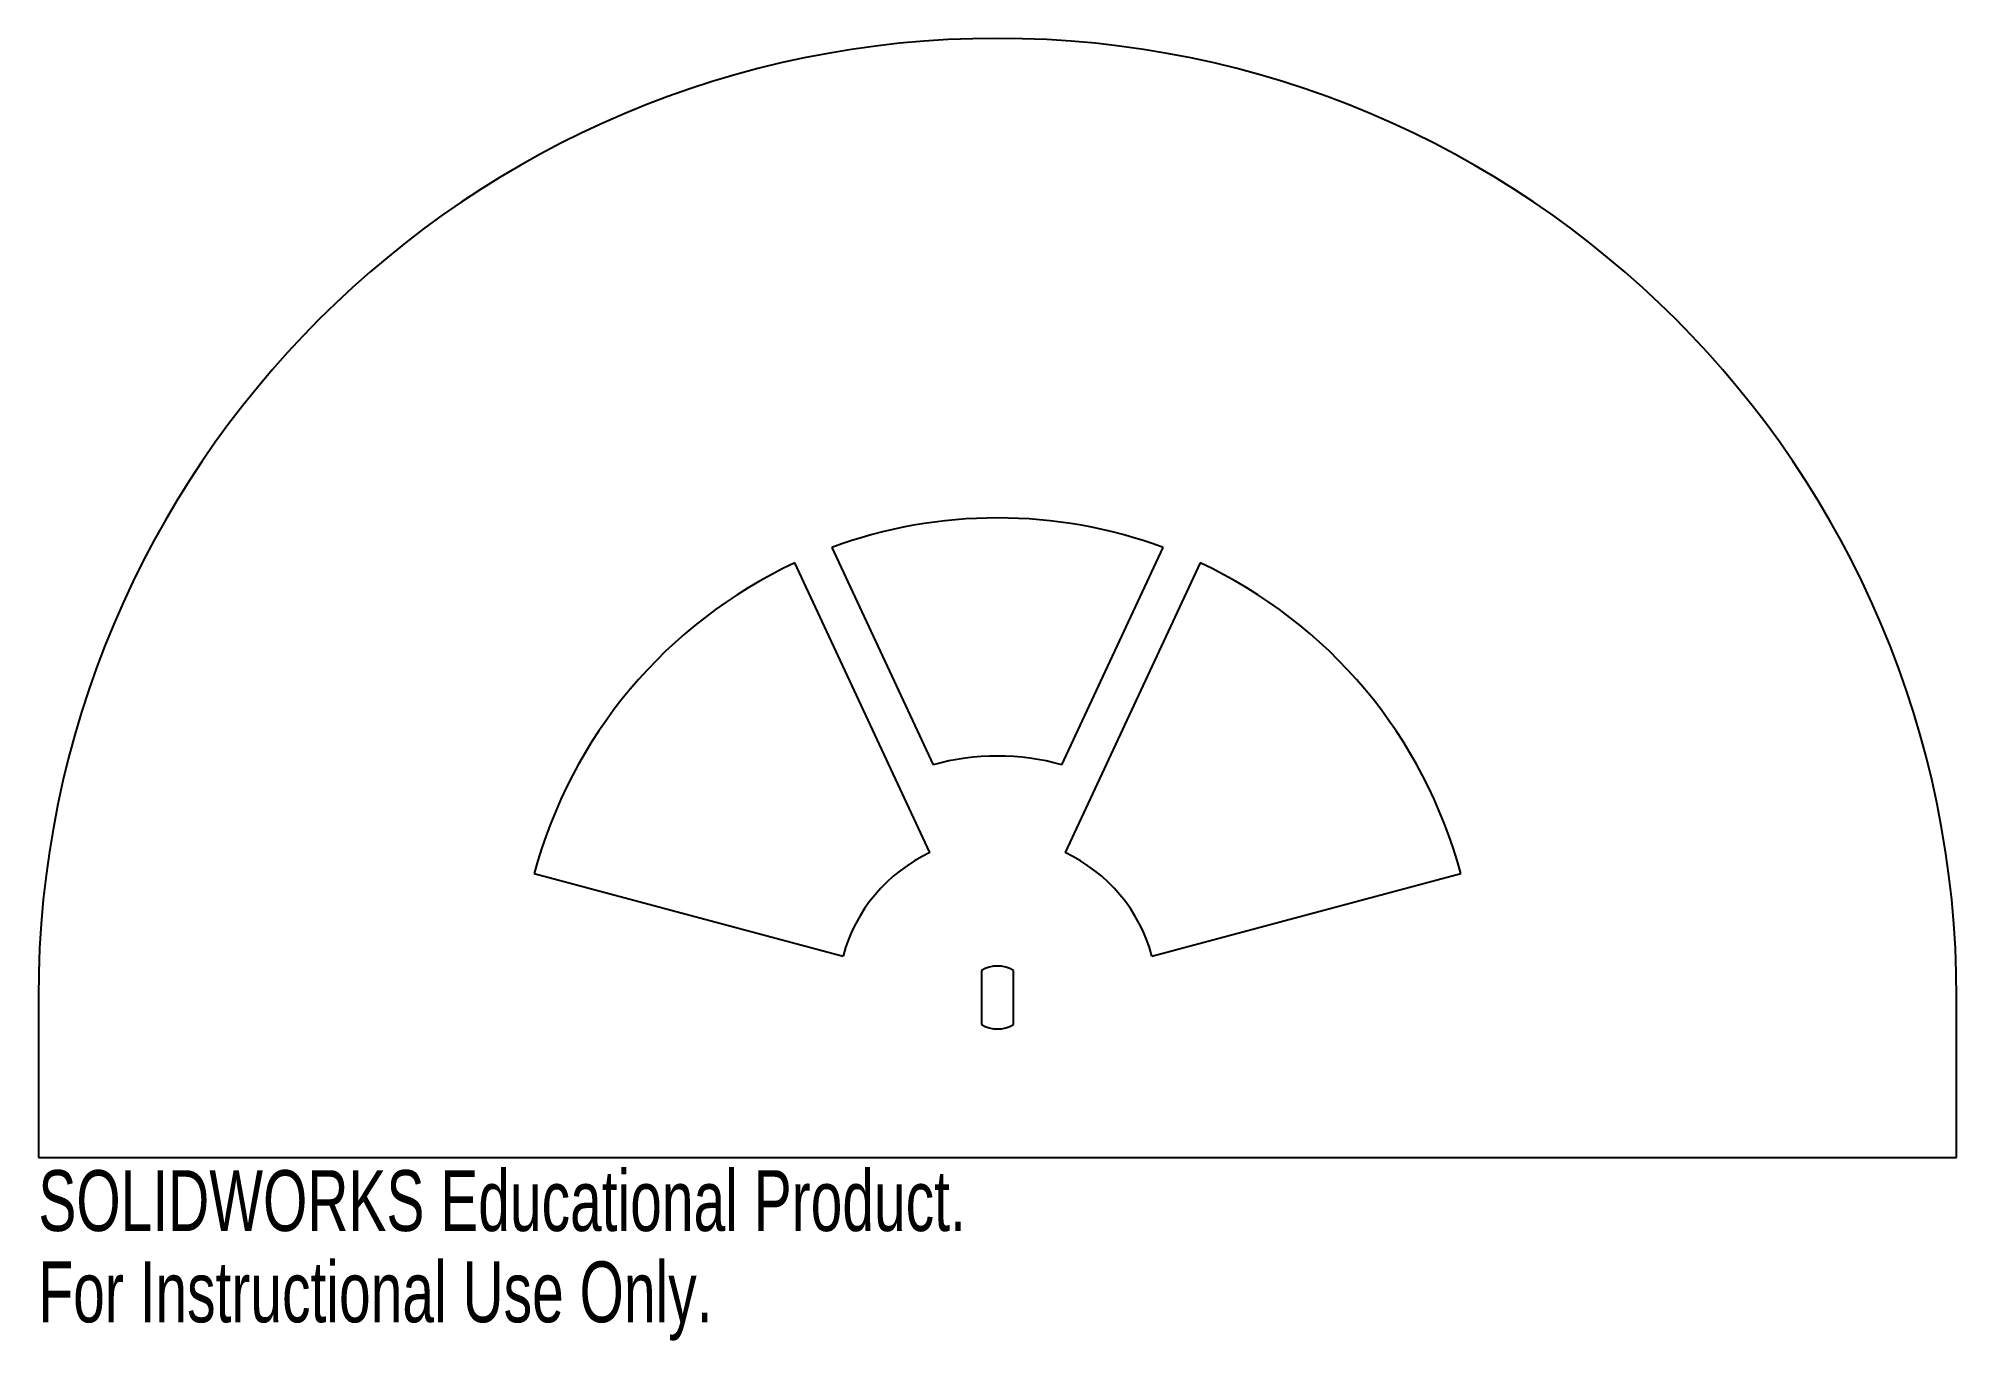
# Model space of a CAD drawing. Header units: inches. Extents: x -3 to 3, y -1.07 to 3.
import ezdxf

# ---------------------------------------------------------------- set-up
doc = ezdxf.new("R2010")
doc.units = ezdxf.units.IN
doc.header["$MEASUREMENT"] = 0
doc.styles.add('SLDTEXTSTYLE0', font='TXT', dxfattribs={"width": 0.7})

msp = doc.modelspace()

# ---------------------------------------------------------------- linework, layer by layer
at = {"color": 7, "linetype": 'Continuous', "lineweight": 25}
for p, q in [((-0.5184, 1.4076), (-0.2015, 0.7278)), ((0.2015, 0.7278), (0.5184, 1.4076)), ((-0.2113, 0.4532), (-0.6339, 1.3595)), ((0.6339, 1.3595), (0.2113, 0.4532)), ((-1.4489, 0.3882), (-0.483, 0.1294)), ((0.483, 0.1294), (1.4489, 0.3882)), ((-0.0502, 0.0846), (-0.0502, -0.0846)), ((0.0502, -0.0846), (0.0502, 0.0846)), ((-3, 0), (-3, -0.5)), ((3, -0.5), (3, 0)), ((-3, -0.5), (3, -0.5))]:
    msp.add_line(p, q, dxfattribs=at)
for radius, start, end in [(3, 0, 180), (1.5, 69.78019, 110.21981), (1.5, 115, 165), (1.5, 15, 65), (0.7552, 74.5274, 105.4726), (0.5, 115, 165), (0.5, 15, 65), (0.0984, 59.31658, 120.68342), (0.0984, 239.31658, 300.68342)]:
    msp.add_arc((0, 0), radius, start, end, dxfattribs=at)

# ---------------------------------------------------------------- texts
at = {"color": 7, "linetype": 'Continuous', "char_height": 0.1903, "attachment_point": 1, "style": 'SLDTEXTSTYLE0'}
for s, insert in [('SOLIDWORKS Educational Product.', (-3, -0.5401)), ('For Instructional Use Only.', (-3, -0.8256))]:
    msp.add_mtext(s, dxfattribs=dict(at, insert=insert))

doc.saveas('drawing.dxf')
